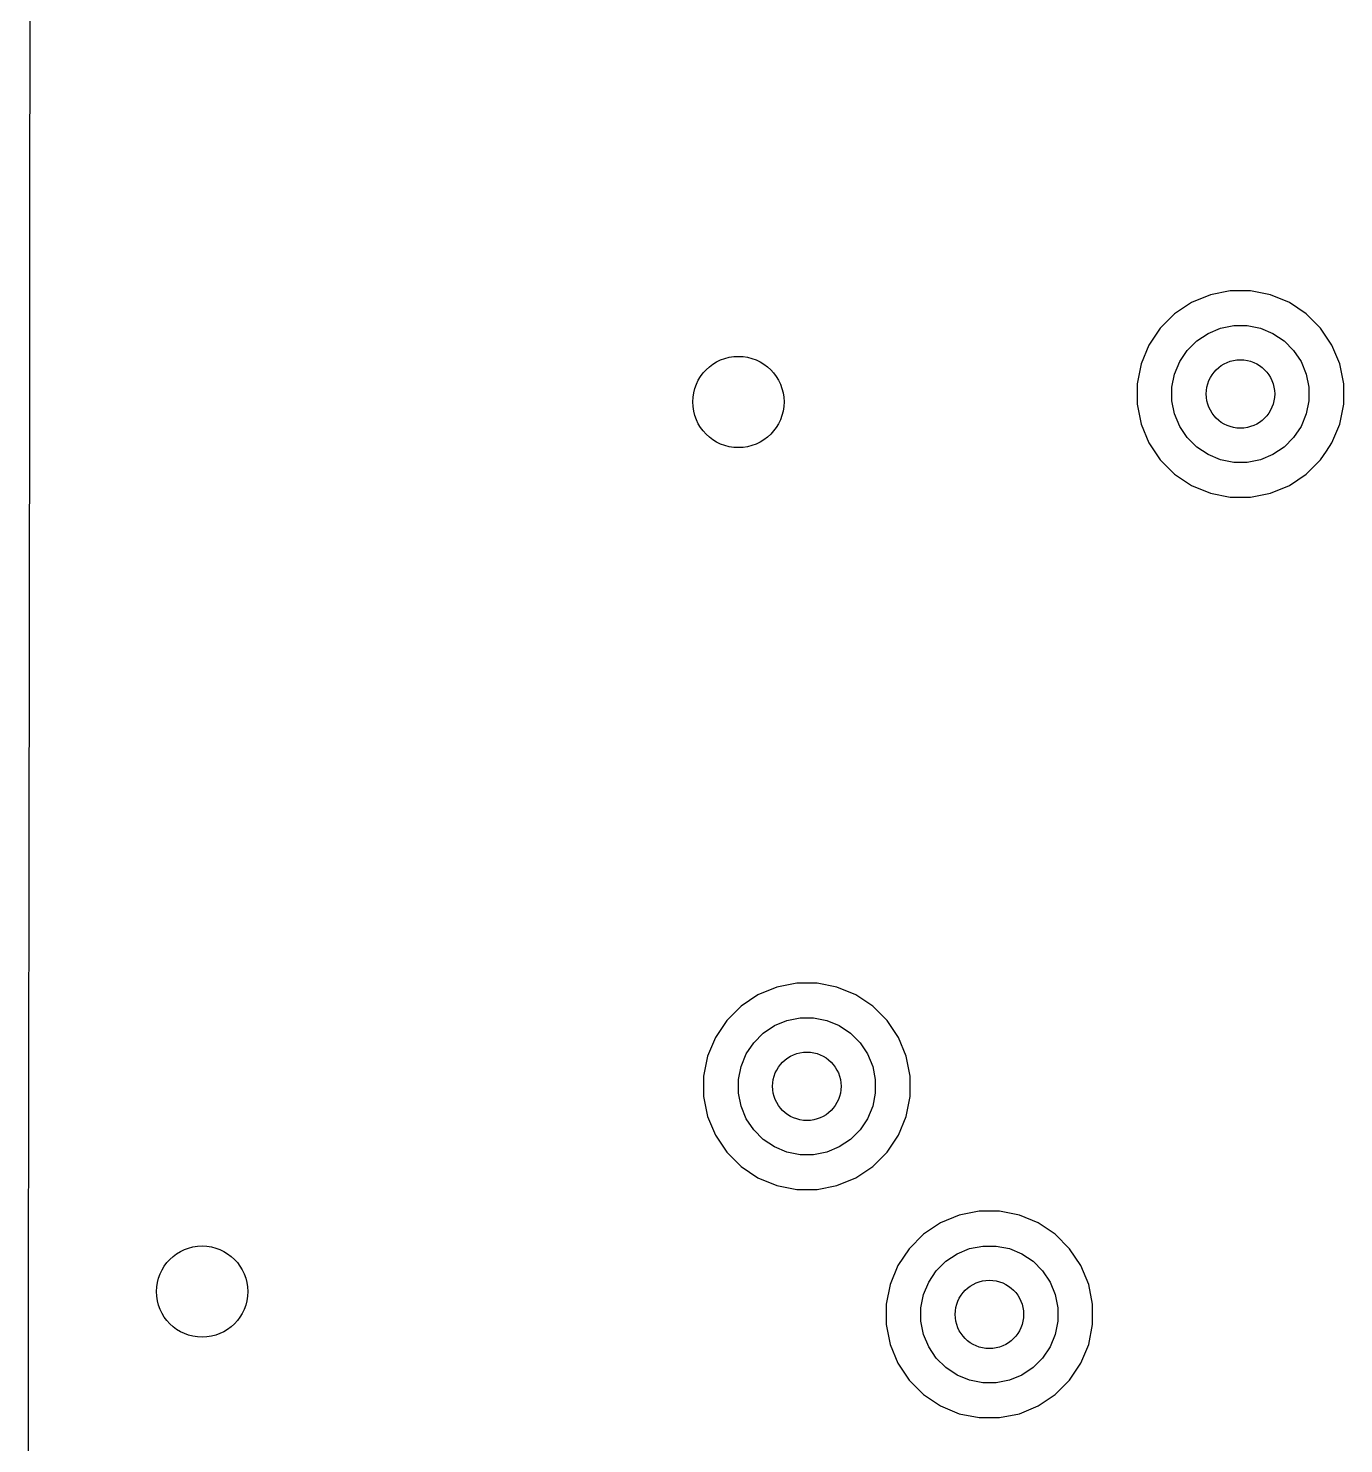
# Model space of a CAD drawing. Extents: x 0.48 to 2.43, y -7.79 to -4.85.
# Drawn here: x 0.4799 to 0.7068, y -5.8884 to -5.6442 of the extents above; entities that cross this region are included whole.
import ezdxf

# ---------------------------------------------------------------- set-up
doc = ezdxf.new("R2010")
doc.units = 0
doc.header["$MEASUREMENT"] = 0
doc.layers.add('BLACK', color=7, linetype='CONTINUOUS')

msp = doc.modelspace()

# ---------------------------------------------------------------- linework, layer by layer
at = {"layer": 'BLACK', "linetype": 'CONTINUOUS'}
for p, q in [((0.480141, -5.67905), (0.480223, -5.61699)), ((0.480107, -5.70523), (0.480141, -5.67905)), ((0.68054, -5.6915), (0.677622, -5.69345)), ((0.683781, -5.69016), (0.68054, -5.6915)), ((0.687222, -5.68947), (0.683781, -5.69016)), ((0.690731, -5.68947), (0.687222, -5.68947)), ((0.694172, -5.69016), (0.690731, -5.68947)), ((0.697413, -5.6915), (0.694172, -5.69016)), ((0.70033, -5.69345), (0.697413, -5.6915)), ((0.677622, -5.69345), (0.675142, -5.69593)), ((0.702811, -5.69593), (0.70033, -5.69345)), ((0.675142, -5.69593), (0.673192, -5.69885)), ((0.683382, -5.69682), (0.685531, -5.69593)), ((0.685531, -5.69593), (0.687813, -5.69547)), ((0.687813, -5.69547), (0.69014, -5.69547)), ((0.69014, -5.69547), (0.692422, -5.69593)), ((0.692422, -5.69593), (0.694571, -5.69682)), ((0.70476, -5.69885), (0.702811, -5.69593)), ((0.673192, -5.69885), (0.67185, -5.70209)), ((0.679802, -5.69975), (0.681447, -5.69811)), ((0.681447, -5.69811), (0.683382, -5.69682)), ((0.694571, -5.69682), (0.696505, -5.69811)), ((0.696505, -5.69811), (0.698151, -5.69975)), ((0.706103, -5.70209), (0.70476, -5.69885)), ((0.67851, -5.70169), (0.679802, -5.69975)), ((0.698151, -5.69975), (0.699443, -5.70169)), ((0.67185, -5.70209), (0.671165, -5.70553)), ((0.677165, -5.70612), (0.677619, -5.70384)), ((0.677619, -5.70384), (0.67851, -5.70169)), ((0.699443, -5.70169), (0.700334, -5.70384)), ((0.700334, -5.70384), (0.700787, -5.70612)), ((0.706787, -5.70553), (0.706103, -5.70209)), ((0.479995, -5.78928), (0.480107, -5.70523)), ((0.480107, -5.70523), (0.480107, -5.70523)), ((0.671165, -5.70553), (0.671165, -5.70904)), ((0.677165, -5.70845), (0.677165, -5.70612)), ((0.700787, -5.70612), (0.700787, -5.70845)), ((0.706787, -5.70904), (0.706787, -5.70553)), ((0.677619, -5.71073), (0.677165, -5.70845)), ((0.700787, -5.70845), (0.700334, -5.71073)), ((0.671165, -5.70904), (0.67185, -5.71248)), ((0.67851, -5.71288), (0.677619, -5.71073)), ((0.700334, -5.71073), (0.699443, -5.71288)), ((0.706103, -5.71248), (0.706787, -5.70904)), ((0.67185, -5.71248), (0.673192, -5.71572)), ((0.679802, -5.71481), (0.67851, -5.71288)), ((0.699443, -5.71288), (0.698151, -5.71481)), ((0.70476, -5.71572), (0.706103, -5.71248)), ((0.673192, -5.71572), (0.675142, -5.71864)), ((0.681447, -5.71646), (0.679802, -5.71481)), ((0.698151, -5.71481), (0.696505, -5.71646)), ((0.703805, -5.71715), (0.70476, -5.71572)), ((0.683382, -5.71775), (0.681447, -5.71646)), ((0.685531, -5.71864), (0.683382, -5.71775)), ((0.694571, -5.71775), (0.692422, -5.71864)), ((0.696505, -5.71646), (0.694571, -5.71775)), ((0.702811, -5.71864), (0.703805, -5.71715)), ((0.703805, -5.71715), (0.703805, -5.71715)), ((0.675142, -5.71864), (0.677622, -5.72112)), ((0.687813, -5.71909), (0.685531, -5.71864)), ((0.69014, -5.71909), (0.687813, -5.71909)), ((0.692422, -5.71864), (0.69014, -5.71909)), ((0.70033, -5.72112), (0.702811, -5.71864)), ((0.677622, -5.72112), (0.68054, -5.72307)), ((0.68054, -5.72307), (0.683781, -5.72441)), ((0.694172, -5.72441), (0.697413, -5.72307)), ((0.697413, -5.72307), (0.70033, -5.72112)), ((0.683781, -5.72441), (0.687222, -5.72509)), ((0.687222, -5.72509), (0.690731, -5.72509)), ((0.690731, -5.72509), (0.694172, -5.72441)), ((0.479949, -5.82472), (0.479995, -5.78928)), ((0.479995, -5.78928), (0.479995, -5.78928)), ((0.605736, -5.81099), (0.602819, -5.81294)), ((0.608978, -5.80965), (0.605736, -5.81099)), ((0.612419, -5.80896), (0.608978, -5.80965)), ((0.615927, -5.80896), (0.612419, -5.80896)), ((0.619368, -5.80965), (0.615927, -5.80896)), ((0.62261, -5.81099), (0.619368, -5.80965)), ((0.625527, -5.81294), (0.62261, -5.81099)), ((0.602819, -5.81294), (0.600338, -5.81542)), ((0.628008, -5.81542), (0.625527, -5.81294)), ((0.600338, -5.81542), (0.598389, -5.81833)), ((0.608579, -5.8163), (0.610728, -5.81541)), ((0.610728, -5.81541), (0.61301, -5.81496)), ((0.61301, -5.81496), (0.615336, -5.81496)), ((0.615336, -5.81496), (0.617618, -5.81541)), ((0.617618, -5.81541), (0.619768, -5.8163)), ((0.629957, -5.81833), (0.628008, -5.81542)), ((0.598389, -5.81833), (0.597047, -5.82158)), ((0.604999, -5.81924), (0.606644, -5.8176)), ((0.606644, -5.8176), (0.608579, -5.8163)), ((0.619768, -5.8163), (0.621702, -5.8176)), ((0.621702, -5.8176), (0.623347, -5.81924)), ((0.6313, -5.82158), (0.629957, -5.81833)), ((0.603706, -5.82118), (0.604999, -5.81924)), ((0.623347, -5.81924), (0.62464, -5.82118)), ((0.597047, -5.82158), (0.596362, -5.82502)), ((0.602362, -5.82561), (0.602816, -5.82333)), ((0.602816, -5.82333), (0.603706, -5.82118)), ((0.62464, -5.82118), (0.62553, -5.82333)), ((0.62553, -5.82333), (0.625984, -5.82561)), ((0.631984, -5.82502), (0.6313, -5.82158)), ((0.479896, -5.86409), (0.479949, -5.82472)), ((0.596362, -5.82502), (0.596362, -5.82853)), ((0.602362, -5.82793), (0.602362, -5.82561)), ((0.625984, -5.82561), (0.625984, -5.82793)), ((0.631984, -5.82853), (0.631984, -5.82502)), ((0.602816, -5.83022), (0.602362, -5.82793)), ((0.625984, -5.82793), (0.62553, -5.83022)), ((0.596362, -5.82853), (0.597047, -5.83197)), ((0.603706, -5.83237), (0.602816, -5.83022)), ((0.62553, -5.83022), (0.62464, -5.83237)), ((0.6313, -5.83197), (0.631984, -5.82853)), ((0.597047, -5.83197), (0.598389, -5.83521)), ((0.604999, -5.8343), (0.603706, -5.83237)), ((0.62464, -5.83237), (0.623347, -5.8343)), ((0.629957, -5.83521), (0.6313, -5.83197)), ((0.598389, -5.83521), (0.600338, -5.83813)), ((0.606644, -5.83595), (0.604999, -5.8343)), ((0.623347, -5.8343), (0.621702, -5.83595)), ((0.628008, -5.83813), (0.629957, -5.83521)), ((0.600338, -5.83813), (0.602819, -5.84061)), ((0.608579, -5.83724), (0.606644, -5.83595)), ((0.610728, -5.83813), (0.608579, -5.83724)), ((0.61301, -5.83858), (0.610728, -5.83813)), ((0.617618, -5.83813), (0.615336, -5.83858)), ((0.619768, -5.83724), (0.617618, -5.83813)), ((0.621702, -5.83595), (0.619768, -5.83724)), ((0.625527, -5.84061), (0.628008, -5.83813)), ((0.602819, -5.84061), (0.605736, -5.84256)), ((0.615336, -5.83858), (0.61301, -5.83858)), ((0.62261, -5.84256), (0.625527, -5.84061)), ((0.605736, -5.84256), (0.608978, -5.8439)), ((0.619368, -5.8439), (0.62261, -5.84256)), ((0.608978, -5.8439), (0.612419, -5.84458)), ((0.612419, -5.84458), (0.615927, -5.84458)), ((0.615927, -5.84458), (0.619368, -5.8439)), ((0.637232, -5.85036), (0.634315, -5.85231)), ((0.640474, -5.84902), (0.637232, -5.85036)), ((0.643915, -5.84833), (0.640474, -5.84902)), ((0.647424, -5.84833), (0.643915, -5.84833)), ((0.650864, -5.84902), (0.647424, -5.84833)), ((0.654106, -5.85036), (0.650864, -5.84902)), ((0.657023, -5.85231), (0.654106, -5.85036)), ((0.634315, -5.85231), (0.631835, -5.85479)), ((0.659504, -5.85479), (0.657023, -5.85231)), ((0.631835, -5.85479), (0.629885, -5.85771)), ((0.640075, -5.85567), (0.642224, -5.85478)), ((0.642224, -5.85478), (0.644506, -5.85433)), ((0.644506, -5.85433), (0.646833, -5.85433)), ((0.646833, -5.85433), (0.649114, -5.85478)), ((0.649114, -5.85478), (0.651264, -5.85567)), ((0.661453, -5.8577), (0.659504, -5.85479)), ((0.629885, -5.85771), (0.628543, -5.86095)), ((0.636495, -5.85861), (0.63814, -5.85697)), ((0.63814, -5.85697), (0.640075, -5.85567)), ((0.651264, -5.85567), (0.653198, -5.85697)), ((0.653198, -5.85697), (0.654844, -5.85861)), ((0.662796, -5.86095), (0.661453, -5.8577)), ((0.635202, -5.86055), (0.636495, -5.85861)), ((0.654844, -5.85861), (0.656136, -5.86055)), ((0.628543, -5.86095), (0.627858, -5.86439)), ((0.634312, -5.8627), (0.635202, -5.86055)), ((0.656136, -5.86055), (0.657026, -5.8627)), ((0.66348, -5.86439), (0.662796, -5.86095)), ((0.479853, -5.89716), (0.479896, -5.86409)), ((0.627858, -5.86439), (0.627858, -5.8679)), ((0.633858, -5.86498), (0.634312, -5.8627)), ((0.633858, -5.8673), (0.633858, -5.86498)), ((0.657026, -5.8627), (0.65748, -5.86498)), ((0.65748, -5.86498), (0.65748, -5.8673)), ((0.66348, -5.8679), (0.66348, -5.86439)), ((0.634312, -5.86959), (0.633858, -5.8673)), ((0.65748, -5.8673), (0.657026, -5.86959)), ((0.627858, -5.8679), (0.628543, -5.87134)), ((0.635202, -5.87174), (0.634312, -5.86959)), ((0.657026, -5.86959), (0.656136, -5.87174)), ((0.662796, -5.87134), (0.66348, -5.8679)), ((0.628543, -5.87134), (0.629885, -5.87458)), ((0.636495, -5.87367), (0.635202, -5.87174)), ((0.656136, -5.87174), (0.654844, -5.87367)), ((0.661453, -5.87458), (0.662796, -5.87134)), ((0.629885, -5.87458), (0.631835, -5.8775)), ((0.63814, -5.87532), (0.636495, -5.87367)), ((0.654844, -5.87367), (0.653198, -5.87532)), ((0.659504, -5.8775), (0.661453, -5.87458)), ((0.640075, -5.87661), (0.63814, -5.87532)), ((0.642224, -5.8775), (0.640075, -5.87661)), ((0.651264, -5.87661), (0.649114, -5.8775)), ((0.653198, -5.87532), (0.651264, -5.87661)), ((0.631835, -5.8775), (0.634315, -5.87998)), ((0.644506, -5.87795), (0.642224, -5.8775)), ((0.646833, -5.87795), (0.644506, -5.87795)), ((0.649114, -5.8775), (0.646833, -5.87795)), ((0.657023, -5.87998), (0.659504, -5.8775)), ((0.634315, -5.87998), (0.637232, -5.88193)), ((0.637232, -5.88193), (0.640474, -5.88327)), ((0.650864, -5.88327), (0.654106, -5.88193)), ((0.654106, -5.88193), (0.657023, -5.87998)), ((0.640474, -5.88327), (0.643915, -5.88395)), ((0.643915, -5.88395), (0.647424, -5.88395)), ((0.647424, -5.88395), (0.650864, -5.88327))]:
    msp.add_line(p, q, dxfattribs=at)
at = {"layer": 'BLACK'}
for centre, radius in [((0.602362, -5.70866), 0.007874), ((0.688976, -5.70728), 0.005906), ((0.614173, -5.82677), 0.005906), ((0.509843, -5.8622), 0.007874), ((0.645669, -5.86614), 0.005906)]:
    msp.add_circle(centre, radius, dxfattribs=at)

doc.saveas('drawing.dxf')
